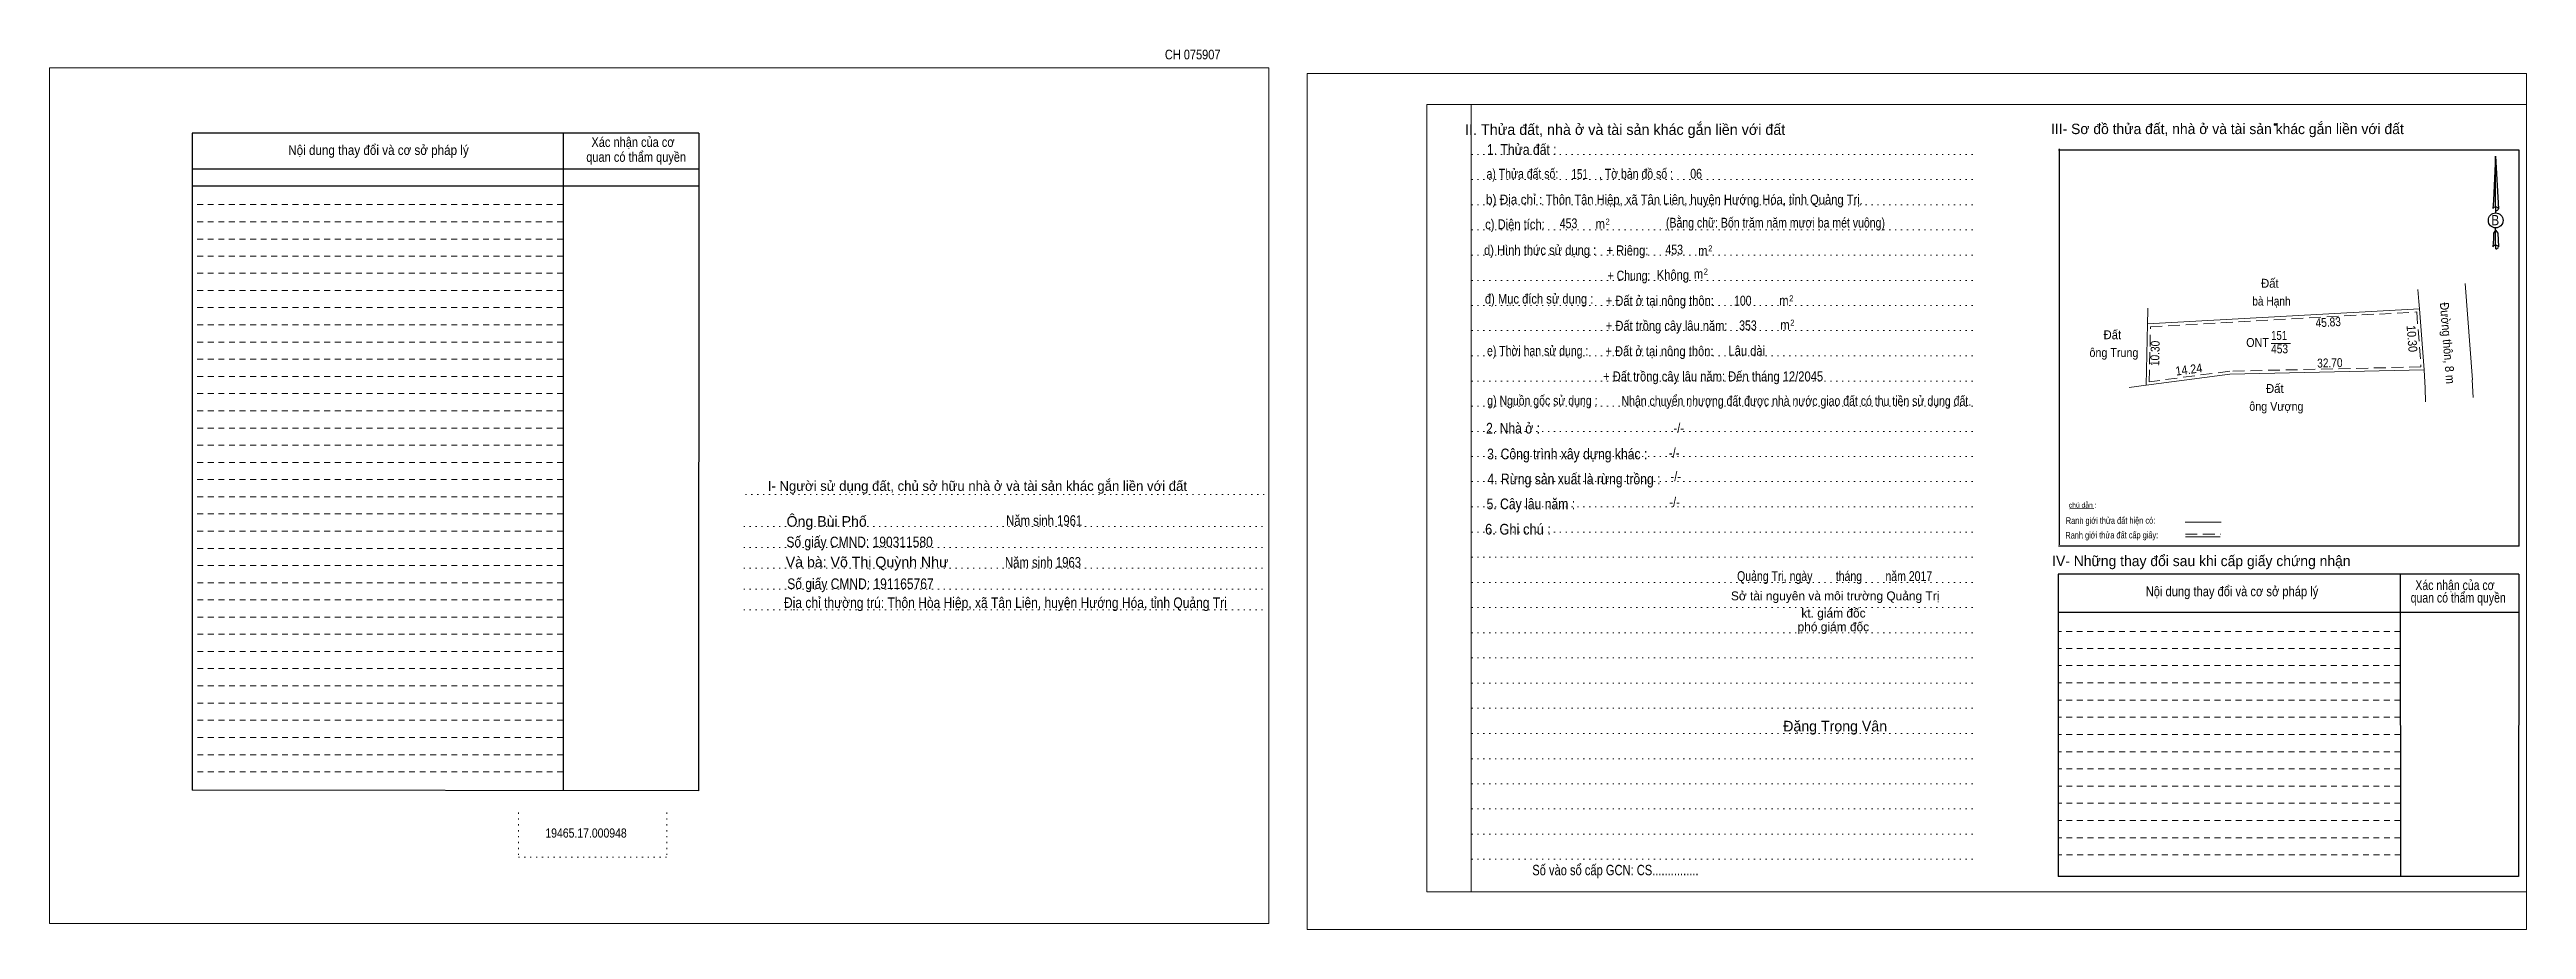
# Model space of a CAD drawing. Header units: metres. Extents: x 548613 to 549238, y 1838523 to 1838745.
import ezdxf
from ezdxf.enums import TextEntityAlignment as Align

# ---------------------------------------------------------------- set-up
doc = ezdxf.new("R2010")
doc.units = ezdxf.units.M
doc.header["$LTSCALE"] = 0.99
doc.header["$PDMODE"] = 32
doc.header["$PDSIZE"] = 0.495
for name, pattern in [('DOTTED', [1.5, 0.3, -1.2]), ('MEDIUM_DASHED', [4.5, 3, -1.5]), ('SHORT_DASHED', [2.7, 1.5, -1.2])]:
    doc.linetypes.add(name, pattern=pattern)
for name, color, linetype, lineweight in [('1', 7, 'DOTTED', 13), ('18', 7, 'Continuous', 25), ('2', 7, 'SHORT_DASHED', 13), ('28', 7, 'Continuous', 25), ('55', 7, 'Continuous', 13), ('63', 7, 'Continuous', 13)]:
    doc.layers.add(name, color=color, linetype=linetype, lineweight=lineweight)
for name, color, linetype in [('19', 7, 'Continuous'), ('40', 7, 'Continuous'), ('9', 7, 'Continuous')]:
    doc.layers.add(name, color=color, linetype=linetype)

msp = doc.modelspace()

# ---------------------------------------------------------------- linework, layer by layer
at = {"layer": '1', "linetype": 'Continuous'}
for p, q in [((548960.55, 1838731), (549238.19, 1838731)), ((548960.55, 1838731), (548960.55, 1838532.26)), ((549238.19, 1838731), (549238.19, 1838530.58)), ((548960.55, 1838532.26), (549238.19, 1838532.26))]:
    msp.add_line(p, q, dxfattribs=at)
at = {"layer": '1'}
for p, q in [((548971.79, 1838731), (548971.79, 1838532.26)), ((548971.79, 1838731), (548971.79, 1838532.26)), ((548971.87, 1838718.4), (549098.69, 1838718.4)), ((548971.87, 1838712.04), (549098.69, 1838712.04)), ((548971.87, 1838705.68), (549098.69, 1838705.68)), ((548971.87, 1838699.34), (549098.69, 1838699.34)), ((548971.87, 1838692.98), (549098.69, 1838692.98)), ((548971.87, 1838686.62), (549098.69, 1838686.62)), ((548971.87, 1838680.26), (549098.69, 1838680.26)), ((548971.87, 1838673.94), (549098.69, 1838673.94)), ((548971.87, 1838667.54), (549098.69, 1838667.54)), ((548971.87, 1838661.22), (549098.69, 1838661.22)), ((548971.87, 1838654.86), (549098.69, 1838654.86)), ((548971.87, 1838648.5), (549098.69, 1838648.5)), ((548971.87, 1838642.14), (549098.69, 1838642.14)), ((548971.87, 1838635.82), (549098.69, 1838635.82)), ((548788.55, 1838632.58), (548920.63, 1838632.58)), ((548971.87, 1838629.46), (549098.69, 1838629.46)), ((548788.13, 1838624.46), (548920.19, 1838624.46)), ((548971.87, 1838623.1), (549098.69, 1838623.1)), ((548788.13, 1838619.22), (548920.19, 1838619.22)), ((548971.87, 1838616.74), (549098.69, 1838616.74)), ((548788.13, 1838613.98), (548920.19, 1838613.98)), ((548971.87, 1838610.38), (549098.69, 1838610.38)), ((548788.13, 1838608.72), (548920.19, 1838608.72)), ((548788.13, 1838603.46), (548920.19, 1838603.46)), ((548971.87, 1838604.04), (549098.69, 1838604.04)), ((548971.87, 1838597.68), (549098.69, 1838597.68)), ((548971.87, 1838591.32), (549098.69, 1838591.32)), ((548971.87, 1838584.96), (549098.69, 1838584.96)), ((548971.87, 1838578.62), (549098.69, 1838578.62)), ((548971.87, 1838572.26), (549098.69, 1838572.26)), ((548971.87, 1838565.9), (549098.69, 1838565.9)), ((548971.87, 1838559.54), (549098.69, 1838559.54)), ((548731.23, 1838552.3), (548731.23, 1838541.02)), ((548768.69, 1838552.3), (548768.69, 1838541.02)), ((548971.87, 1838553.22), (549098.69, 1838553.22)), ((548731.23, 1838541.02), (548768.69, 1838541.02)), ((548971.87, 1838546.86), (549098.69, 1838546.86)), ((548971.87, 1838540.5), (549098.69, 1838540.5))]:
    msp.add_line(p, q, dxfattribs=at)
at = {"layer": '1', "linetype": 'Continuous'}
for points in [[(548612.87, 1838524.3), (548920.67, 1838524.3), (548920.67, 1838740.3), (548612.87, 1838740.3)], [(548612.87, 1838740.3), (548920.67, 1838740.3), (548920.67, 1838524.3), (548612.87, 1838524.3)], [(548612.87, 1838524.3), (548920.67, 1838524.3), (548920.67, 1838740.3), (548612.87, 1838740.3)], [(548930.39, 1838522.8), (549238.19, 1838522.8), (549238.19, 1838738.8), (548930.39, 1838738.8)], [(548971.79, 1838731), (549238.19, 1838731), (549238.19, 1838532.26), (548971.79, 1838532.26)]]:
    msp.add_lwpolyline(points, close=True, dxfattribs=at)
at = {"layer": '18'}
for p, q in [((549230.39, 1838717.94), (549231.11, 1838704.7)), ((549230.39, 1838717.94), (549231.11, 1838704.7)), ((549230.39, 1838717.94), (549231.11, 1838704.7)), ((549229.83, 1838706.76), (549229.71, 1838704.72)), ((549230.39, 1838705.14), (549230.39, 1838704.62)), ((549230.39, 1838704.62), (549230.39, 1838704.24)), ((549230.39, 1838704.24), (549230.39, 1838703.74)), ((549230.39, 1838704.24), (549230.39, 1838703.74)), ((549230.39, 1838704.24), (549230.39, 1838703.74)), ((549231.11, 1838704.7), (549231.11, 1838704.72)), ((549230.39, 1838699.26), (549230.39, 1838699.86)), ((549230.39, 1838699.26), (549230.39, 1838699.86)), ((549230.39, 1838699.26), (549230.39, 1838699.86)), ((549230.39, 1838699.26), (549230.93, 1838698.54)), ((549230.39, 1838699.26), (549230.93, 1838698.54)), ((549230.39, 1838699.26), (549230.93, 1838698.54)), ((549230.93, 1838698.54), (549231.11, 1838695.06)), ((549230.93, 1838698.54), (549231.11, 1838695.06)), ((549230.93, 1838698.54), (549231.11, 1838695.06)), ((549230.39, 1838695.5), (549230.39, 1838695)), ((549230.39, 1838695), (549230.39, 1838694.62)), ((549231.11, 1838695.06), (549231.11, 1838695.1))]:
    msp.add_line(p, q, dxfattribs=at)
for points in [[(549230.39, 1838705.14), (549230.39, 1838717.94), (549229.83, 1838706.76)], [(549230.39, 1838695.5), (549230.39, 1838699.26), (549229.91, 1838698.54), (549229.83, 1838697.14), (549229.71, 1838695.1)]]:
    msp.add_lwpolyline(points, dxfattribs=at)
msp.add_ellipse((549230.4203, 1838701.7471), major_axis=(0, 1.8869), ratio=0.983453, dxfattribs=at)
for centre, start_param, end_param in [((549230.421, 1838704.6548), 1.57079633, 3.07445202), ((549230.421, 1838704.6548), 0.06714063, 1.57079633), ((549230.421, 1838704.6548), 4.71238898, 6.28318531), ((549230.421, 1838695.024), 2.49106941, 3.07427841), ((549230.421, 1838695.024), 1.57079633, 2.49106941), ((549230.421, 1838695.024), 0.06714063, 1.57079633), ((549230.421, 1838695.024), 4.71238898, 6.28318531)]:
    msp.add_ellipse(centre, major_axis=(0.6803, 0), ratio=0.655448, start_param=start_param, end_param=end_param, dxfattribs=at)
at = {"layer": '2', "linetype": 'Continuous', "lineweight": 25}
for p, q in [((548776.75, 1838723.74), (548648.87, 1838723.74)), ((548648.87, 1838723.74), (548648.87, 1838557.96)), ((548742.51, 1838723.74), (548742.55, 1838557.84)), ((548776.75, 1838714.68), (548649.03, 1838714.68)), ((548776.75, 1838710.36), (548649.03, 1838710.36))]:
    msp.add_line(p, q, dxfattribs=at)
at = {"layer": '2'}
for p, q in [((548742.51, 1838705.78), (548648.83, 1838705.78)), ((548742.51, 1838701.42), (548648.83, 1838701.42)), ((548742.51, 1838701.42), (548648.87, 1838701.42)), ((548742.51, 1838697.06), (548648.87, 1838697.06)), ((548742.51, 1838692.74), (548648.87, 1838692.74)), ((548742.51, 1838688.4), (548648.87, 1838688.4)), ((548742.51, 1838684.06), (548648.87, 1838684.06)), ((548742.51, 1838679.74), (548648.87, 1838679.74)), ((548742.53, 1838675.38), (548648.87, 1838675.38)), ((548742.53, 1838671.06), (548648.87, 1838671.06)), ((548742.53, 1838666.7), (548648.87, 1838666.7)), ((548742.53, 1838662.36), (548648.87, 1838662.36)), ((548742.53, 1838658.04), (548648.87, 1838658.04)), ((548742.53, 1838653.7), (548648.87, 1838653.7)), ((548742.53, 1838649.34), (548648.87, 1838649.34)), ((548742.53, 1838645.02), (548648.87, 1838645.02)), ((548742.53, 1838640.66), (548648.87, 1838640.66)), ((548742.53, 1838636.34), (548648.87, 1838636.34)), ((548742.53, 1838632), (548648.87, 1838632)), ((548742.53, 1838627.66), (548648.87, 1838627.66)), ((548742.53, 1838623.34), (548648.87, 1838623.34)), ((548742.53, 1838618.98), (548648.87, 1838618.98)), ((548742.55, 1838614.62), (548648.87, 1838614.62)), ((548742.55, 1838610.3), (548648.87, 1838610.3)), ((548742.55, 1838605.96), (548648.87, 1838605.96)), ((548742.55, 1838601.62), (548648.87, 1838601.62)), ((548742.55, 1838597.3), (548648.87, 1838597.3)), ((548742.55, 1838592.94), (548648.87, 1838592.94)), ((549206.33, 1838593.7), (549119.99, 1838593.7)), ((548742.55, 1838588.62), (548648.87, 1838588.62)), ((549206.35, 1838589.38), (549119.99, 1838589.38)), ((549206.35, 1838585.02), (549119.99, 1838585.02)), ((548742.55, 1838584.26), (548648.87, 1838584.26)), ((548742.55, 1838579.92), (548648.87, 1838579.92)), ((549206.35, 1838580.66), (549119.99, 1838580.66)), ((548742.55, 1838575.6), (548648.87, 1838575.6)), ((549206.35, 1838576.34), (549119.99, 1838576.34)), ((548742.55, 1838571.26), (548648.87, 1838571.26)), ((548742.55, 1838566.9), (548648.87, 1838566.9)), ((549206.35, 1838572), (549119.99, 1838572)), ((549206.35, 1838567.66), (549119.99, 1838567.66)), ((548742.55, 1838562.58), (548648.87, 1838562.58)), ((549206.39, 1838563.34), (549119.99, 1838563.34)), ((549206.39, 1838558.98), (549119.99, 1838558.98)), ((549206.39, 1838554.66), (549119.99, 1838554.66)), ((549206.39, 1838550.3), (549119.99, 1838550.3)), ((549206.39, 1838545.96), (549119.99, 1838545.96)), ((549206.43, 1838541.64), (549119.99, 1838541.64))]:
    msp.add_line(p, q, dxfattribs=at)
at = {"layer": '2', "linetype": 'Continuous', "lineweight": 25}
msp.add_lwpolyline([(548776.75, 1838723.74), (548776.71, 1838557.78), (548648.87, 1838557.96)], dxfattribs=at)
at = {"layer": '28'}
for p, q in [((549120.19, 1838719.84), (549120.19, 1838619.88)), ((549236.35, 1838619.54), (549120.07, 1838619.54)), ((549206.33, 1838612.5), (549206.43, 1838536.18)), ((549236.27, 1838612.5), (549236.21, 1838536.18)), ((549236.23, 1838602.82), (549119.99, 1838602.82)), ((549236.21, 1838536.18), (549119.99, 1838536.18))]:
    msp.add_line(p, q, dxfattribs=at)
at = {"layer": '28', "linetype": 'SHORT_DASHED', "lineweight": 13}
msp.add_line((549206.33, 1838598.04), (549119.99, 1838598.04), dxfattribs=at)
at = {"layer": '28'}
for points in [[(549236.35, 1838619.54), (549236.35, 1838719.5), (549120.07, 1838719.5)], [(549236.27, 1838612.5), (549119.99, 1838612.5), (549119.99, 1838536.18)]]:
    msp.add_lwpolyline(points, dxfattribs=at)
msp.add_point((549174.79, 1838725.98), dxfattribs=at)
at = {"layer": '55'}
for p, q in [((549122.91, 1838628.98), (549128.99, 1838629.06)), ((549151.99, 1838625.58), (549161.15, 1838625.58)), ((549152.07, 1838621.86), (549160.87, 1838621.86)), ((549152.07, 1838621.86), (549160.87, 1838621.86))]:
    msp.add_line(p, q, dxfattribs=at)
at = {"layer": '55', "linetype": 'MEDIUM_DASHED'}
msp.add_line((549152.07, 1838622.54), (549161.07, 1838622.54), dxfattribs=at)
at = {"layer": '63'}
for p, q in [((549224.6, 1838661.49), (549222.72, 1838685.79)), ((549211.18, 1838679.44), (549142.54, 1838675.64)), ((549211.03, 1838681.3), (549210.8, 1838684.32)), ((549211.18, 1838679.44), (549211.03, 1838681.3)), ((549212.36, 1838664.04), (549211.16, 1838679.44)), ((549142.54, 1838675.64), (549142.15, 1838660.18)), ((549173.76, 1838670.72), (549178.64, 1838670.72)), ((549137.89, 1838659.57), (549142.15, 1838660.18)), ((549224.7, 1838657.1), (549224.48, 1838661.49))]:
    msp.add_line(p, q, dxfattribs=at)
for points in [[(549142.64, 1838679.61), (549142.63, 1838679.07), (549142.54, 1838675.64)], [(549212.36, 1838664.04), (549163.33, 1838662.94), (549142.15, 1838660.18)], [(549212.36, 1838664.04), (549163.33, 1838662.94), (549142.15, 1838660.18)], [(549212.36, 1838664.04), (549163.33, 1838662.94), (549142.15, 1838660.18)], [(549212.36, 1838664.04), (549163.33, 1838662.94), (549142.15, 1838660.18)], [(549212.74, 1838655.94), (549212.58, 1838659.42), (549212.36, 1838664.04)]]:
    msp.add_lwpolyline(points, dxfattribs=at)
at = {"layer": '63', "linetype": 'MEDIUM_DASHED'}
msp.add_lwpolyline([(549210.49, 1838678.65), (549211.56, 1838664.78), (549163.27, 1838663.7), (549142.92, 1838661.04), (549143.28, 1838674.93)], close=True, dxfattribs=at)

# ---------------------------------------------------------------- texts
at = {"layer": '18'}
for s, height, p in [('II. Thửa đất, nhà ở và tài sản khác gắn liền với đất', 2.7, (549010.66, 1838723.34)), ('Sở tài nguyên và môi trường Quảng Trị', 2.25, (549063.665, 1838605.86)), ('kt. giám đốc', 2.25, (549063.235, 1838601.52)), ('phó giám đốc', 2.25, (549063.21, 1838598.06)), ('Đặng Trọng Vân', 2.673, (549063.66, 1838572.78))]:
    msp.add_text(s, height=height, dxfattribs=at).set_placement(p, align=Align.CENTER)
for s, height, width, p in [('1. Thửa đất :', 2.7, 0.85, (548984.55, 1838718.3)), ('a) Thửa đất số:              , Tờ bản đồ số : ', 2.475, 0.8, (548999.545, 1838712.3)), ('151', 2.48, 0.75, (548999.175, 1838712.22)), ('06', 2.48, 0.8, (549028.57, 1838712.3)), ('b) Địa chỉ : ', 2.475, 0.9, (548983.03, 1838705.8)), (' Thôn Tân Hiệp, xã Tân Liên, huyện Hướng Hóa, tỉnh Quảng Trị.', 2.48, 0.85, (549030.235, 1838705.78)), ('c) Diện tích: ', 2.48, 0.85, (548983.225, 1838699.54)), ('453', 2.48, 0.8, (548996.36, 1838699.78)), (' m', 2.475, 0.85, (549003.975, 1838699.66)), ('2', 1.5, 0.75, (549006.22, 1838700.72)), ('(Bằng chữ: Bốn trăm năm mươi ba mét vuông)', 2.48, 0.8, (549048.595, 1838699.94)), ('B', 2.592, 0.85, (549230.32, 1838700.52)), ('d) Hình thức sử dụng :', 2.475, 0.85, (548989.18, 1838693.02)), ('+ Riêng: ', 2.475, 0.85, (549011.625, 1838692.96)), ('453', 2.48, 0.8, (549023.04, 1838693.16)), (' m', 2.475, 0.85, (549029.875, 1838692.86)), ('2', 1.5, 0.75, (549032.14, 1838693.94)), ('       + Chung:', 2.475, 0.8, (549009.05, 1838686.6)), ('Không', 2.475, 0.85, (549022.705, 1838686.78)), (' m', 2.475, 0.85, (549028.755, 1838687.02)), ('2', 1.5, 0.75, (549031.02, 1838688.1)), ('đ) Mục đích sử dụng :', 2.475, 0.85, (548988.93, 1838680.74)), ('+ Đất ở tại nông thôn: ', 2.48, 0.85, (549019.785, 1838680.26)), ('100', 2.48, 0.8, (549040.345, 1838680.26)), (' m', 2.475, 0.85, (549050.335, 1838680.3)), ('2', 1.5, 0.75, (549052.6, 1838681.34)), ('+ Đất trồng cây lâu năm:', 2.475, 0.85, (549021.125, 1838673.94)), (' m', 2.475, 0.85, (549050.615, 1838674.16)), ('2', 1.5, 0.75, (549052.88, 1838675.22)), ('e) Thời hạn sử dụng :', 2.475, 0.8, (548988.565, 1838667.62)), ('+ Đất ở tại nông thôn: ', 2.48, 0.85, (549019.705, 1838667.52)), ('Lâu dài', 2.48, 0.85, (549041.345, 1838667.62)), ('+ Đất trồng cây lâu năm: Đến tháng 12/2045', 2.48, 0.85, (549032.85, 1838661.16)), ('g) Nguồn gốc sử dụng :', 2.475, 0.8, (548989.745, 1838655.06)), ('Nhận chuyển nhượng đất được nhà nước giao đất có thu tiền sử dụng đất.', 2.48, 0.8, (549053.865, 1838654.96)), ('2. Nhà ở :', 2.7, 0.85, (548982.345, 1838647.96)), ('3. Công trình xây dựng khác :', 2.7, 0.85, (548996.025, 1838641.46)), ('4. Rừng sản xuất là rừng trồng :', 2.7, 0.85, (548997.72, 1838635.14)), ('5. Cây lâu năm :', 2.7, 0.85, (548986.84, 1838628.86)), ('6. Ghi chú :', 2.7, 0.9, (548983.605, 1838622.46)), ('Quảng Trị, ngày        tháng        năm 2017', 2.48, 0.8, (549063.535, 1838610.74)), ('19465.17.000948', 2.32, 0.85, (548748.315, 1838545.98)), ('Số vào sổ cấp GCN: CS...............', 2.625, 0.8, (549008.19, 1838536.48))]:
    msp.add_text(s, height=height, dxfattribs=dict(at, width=width)).set_placement(p, align=Align.CENTER)
at = {"layer": '19', "width": 0.8}
msp.add_text('353', height=2.48, dxfattribs=at).set_placement((549041.64, 1838674.02), align=Align.CENTER)
at = {"layer": '2'}
for s, width, p in [('Xác nhận của cơ', 0.85, (548760.165, 1838720.3)), ('Xác nhận của cơ', 0.85, (548760.165, 1838720.3)), ('Nội dung thay đổi và cơ sở pháp lý', 0.9, (548695.92, 1838718.28)), ('Nội dung thay đổi và cơ sở pháp lý', 0.9, (548695.92, 1838718.28)), (' quan có thẩm quyền', 0.85, (548760.585, 1838716.54)), (' quan có thẩm quyền', 0.85, (548760.585, 1838716.54))]:
    msp.add_text(s, height=2.445, dxfattribs=dict(at, width=width)).set_placement(p, align=Align.CENTER)
at = {"layer": '28'}
for s, height, p in [('III- Sơ đồ thửa đất, nhà ở và tài sản khác gắn liền với đất', 2.625, (549162.685, 1838723.54)), ('I- Người sử dụng đất, chủ sở hữu nhà ở và tài sản khác gắn liền với đất', 2.479, (548847.115, 1838633.5)), ('IV- Những thay đổi sau khi cấp giấy chứng nhận', 2.625, (549156.115, 1838614.5))]:
    msp.add_text(s, height=height, dxfattribs=at).set_placement(p, align=Align.CENTER)
for s, height, width, p in [('-/-', 2.475, 0.85, (549024.18, 1838648.1)), ('-/-', 2.475, 0.85, (549023.02, 1838641.84)), ('-/-', 2.475, 0.85, (549023.42, 1838635.9)), ('-/-', 2.475, 0.85, (549023.12, 1838629.42)), ('Số giấy CMND: 190311580', 2.67, 0.85, (548817.375, 1838619.26)), ('Năm sinh 1961', 2.67, 0.8, (548863.98, 1838624.68)), ('Năm sinh 1963', 2.67, 0.8, (548863.675, 1838614.12)), ('Số giấy CMND: 191165767', 2.67, 0.85, (548817.59, 1838608.72)), ('Nội dung thay đổi và cơ sở pháp lý', 2.475, 0.85, (549163.855, 1838606.9)), ('Xác nhận của cơ', 2.475, 0.8, (549220.14, 1838608.46)), ('Địa chỉ thường trú: Thôn Hòa Hiệp, xã Tân Liên, huyện Hướng Hóa, tỉnh Quảng Trị', 2.67, 0.85, (548854.185, 1838603.94)), (' quan có thẩm quyền', 2.475, 0.8, (549220.59, 1838605.3))]:
    msp.add_text(s, height=height, dxfattribs=dict(at, width=width)).set_placement(p, align=Align.CENTER)
at = {"layer": '40', "width": 0.85}
msp.add_text('CH 075907', height=2.44, dxfattribs=at).set_placement((548901.465, 1838742.4), align=Align.CENTER)
at = {"layer": '55'}
msp.add_text('chú dẫn :', height=1.239, rotation=359.974, dxfattribs=at).set_placement((549126.1497, 1838629.2783), align=Align.CENTER)
at = {"layer": '55', "width": 0.8}
for s, height, p in [('Ranh giới thửa đất cấp giấy:', 1.682, (549133.503, 1838621.4872)), ('Ranh giới thửa đất hiện có:', 1.689, (549133.188, 1838625.1662))]:
    msp.add_text(s, height=height, rotation=0.135, dxfattribs=at).set_placement(p, align=Align.CENTER)
at = {"layer": '63'}
for s, width, p in [('Đất ', 0.95, (549173.8, 1838684.76)), ('bà Hạnh', 0.85, (549173.81, 1838680.26)), ('Đất ', 0.95, (549134.04, 1838671.77)), ('151', 0.8, (549175.75, 1838671.6)), ('ông Trung', 0.9, (549134.04, 1838667.27)), ('453', 0.85, (549175.865, 1838668.21)), ('Đất ', 0.95, (549175.06, 1838658.2)), ('ông Vượng', 0.9, (549175.06, 1838653.7))]:
    msp.add_text(s, height=2.25, dxfattribs=dict(at, width=width)).set_placement(p, align=Align.CENTER)
for s, rotation, width, p in [('Đường thôn, 8 m', 274.454, 0.9, (549217.1192, 1838670.6974)), ('45.83', 3.177, 0.85, (549188.1977, 1838674.9414)), ('10.30', 274.399, 0.9, (549208.1772, 1838671.8263)), ('10.30', 88.554, 0.85, (549145.5332, 1838668.1566)), ('32.70', 1.279, 0.85, (549188.5849, 1838664.6736)), ('14.24', 7.424, 0.9, (549153.1096, 1838663.0117))]:
    msp.add_text(s, height=2.25, rotation=rotation, dxfattribs=dict(at, width=width)).set_placement(p, align=Align.CENTER)
at = {"layer": '63', "width": 0.9}
msp.add_text('ONT ', height=2.25, dxfattribs=at).set_placement((549173.91, 1838669.82), align=Align.RIGHT)
at = {"layer": '9'}
for s, p in [('Ông Bùi Phố', (548809.06, 1838624.45)), ('Và bà: Võ Thị Quỳnh Như', (548819.275, 1838614.19))]:
    msp.add_text(s, height=2.67, dxfattribs=at).set_placement(p, align=Align.CENTER)

doc.saveas('drawing.dxf')
